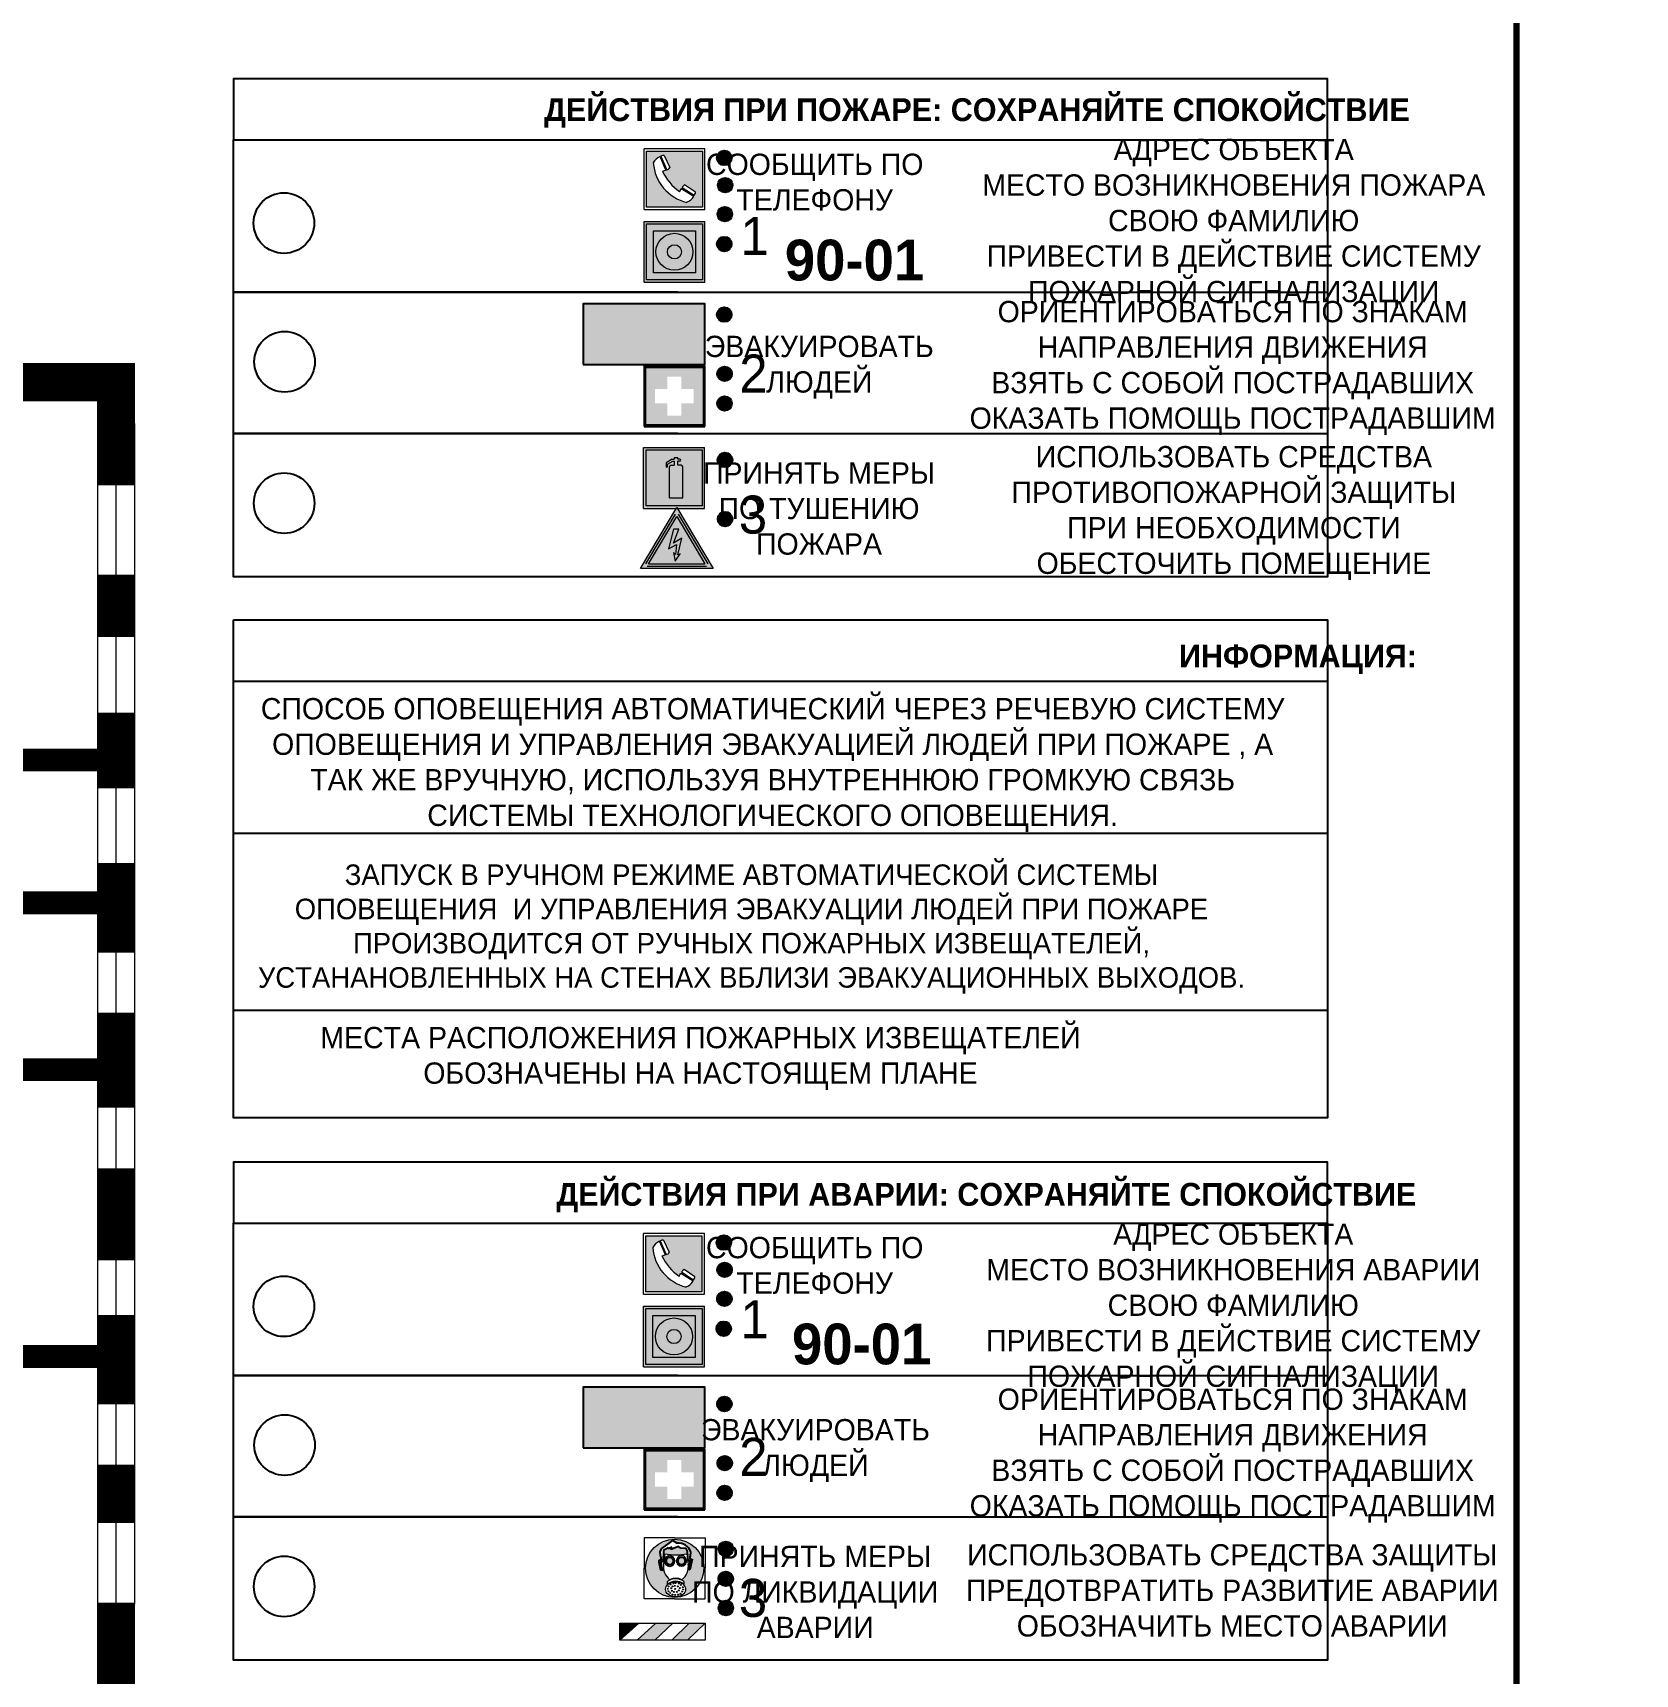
# Model space of a CAD drawing. Header units: millimetres. Extents: x 13810 to 67229, y 12374 to 21950.
# Drawn here: x 17701.7 to 17912.3, y 19189.6 to 19405.4 of the extents above; entities that cross this region are included whole.
import ezdxf

# ---------------------------------------------------------------- set-up
doc = ezdxf.new("R2010")
doc.units = ezdxf.units.MM
doc.styles.add('обычный', font='arial.ttf')

# ---------------------------------------------------------------- blocks, each defined once
blk = doc.blocks.new('A$C3E6D3DDE')
at = {"lineweight": 5}
h = blk.add_hatch(color=40, dxfattribs=at)
h.paths.add_polyline_path([(24.1, 1.45), (16.46, -11.35), (31.74, -11.35)])
h.paths.add_polyline_path([(24.09, -0.46), (30.03, -10.41), (18.14, -10.41)], flags=16)
h.paths.add_polyline_path([(24.54, -3.08), (23.41, -6.02), (25.13, -5.01), (24.33, -8.5), (24.82, -8.27), (23.79, -9.86), (23.4, -8.04), (23.8, -8.43), (24.04, -6.29), (22.39, -7.25), (23.44, -3.08)], flags=0)
h = blk.add_hatch(color=256, dxfattribs=at)
h.paths.add_polyline_path([(24.37, 0.03, 0.567511), (23.82, 0.03), (17.59, -10.4, 0.582454), (17.86, -10.88), (30.32, -10.88, 0.582149), (30.6, -10.4)])
h.paths.add_polyline_path([(24.09, -0.46), (18.14, -10.41), (30.03, -10.41)], flags=16)
h.paths.add_polyline_path([(24.54, -3.08), (23.41, -6.02), (25.13, -5.01), (24.33, -8.5), (24.82, -8.27), (23.79, -9.86), (23.4, -8.04), (23.8, -8.43), (24.04, -6.29), (22.39, -7.25), (23.44, -3.08)], flags=0)
h = blk.add_hatch(color=40, dxfattribs=at)
h.paths.add_polyline_path([(24.09, -0.46), (18.14, -10.41), (30.03, -10.41)])
h.paths.add_polyline_path([(24.82, -8.27), (23.79, -9.86), (23.4, -8.04), (23.8, -8.43), (24.04, -6.29), (22.39, -7.25), (23.44, -3.08), (24.54, -3.08), (23.41, -6.02), (25.13, -5.01), (24.33, -8.5)], flags=16)
at = {"color": 40, "lineweight": 5}
for p, q in [((16.46, -11.35), (24.1, 1.45)), ((24.1, 1.45), (31.74, -11.35))]:
    blk.add_line(p, q, dxfattribs=at)
at = {"lineweight": 5}
for p, q in [((17.59, -10.4), (23.82, 0.03)), ((24.37, 0.03), (30.6, -10.4)), ((18.14, -10.41), (24.09, -0.46)), ((23.44, -3.08), (22.39, -7.25)), ((23.41, -6.02), (24.54, -3.08)), ((24.54, -3.08), (23.44, -3.08)), ((24.09, -0.46), (30.03, -10.41)), ((22.39, -7.25), (24.04, -6.29)), ((25.13, -5.01), (23.41, -6.02)), ((24.04, -6.29), (23.8, -8.43)), ((24.33, -8.5), (25.13, -5.01)), ((23.8, -8.43), (23.4, -8.04)), ((23.4, -8.04), (23.79, -9.86)), ((23.79, -9.86), (24.82, -8.27)), ((24.82, -8.27), (24.33, -8.5)), ((17.86, -10.88), (30.32, -10.88)), ((18.14, -10.41), (30.03, -10.41))]:
    blk.add_line(p, q, dxfattribs=at)
at = {"color": 50, "lineweight": 5}
blk.add_line((31.74, -11.35), (16.46, -11.35), dxfattribs=at)
blk = doc.blocks.new('A$C38D26F80')
h = blk.add_hatch(color=5)
h.dxf.hatch_style = 1
h.paths.add_polyline_path([(-8.77, -4.48, 1), (-0.19, -4.48, 1)])
h.paths.add_polyline_path([(-6.75, -3.58), (-6.75, -3.31), (-6.62, -3.22), (-6.5, -3.22), (-6.42, -3.3), (-6.39, -3.28), (-6.59, -2.23), (-6.59, -2.01), (-6.38, -1.58), (-4.76, -0.4), (-4.13, -0.79, -0.362848), (-2.1, -2.1, -0.201049), (-2.17, -2.48, 0.085434), (-2.26, -3.13), (-1.9, -3.16), (-2.25, -4.7), (-2.4, -4.59), (-2.43, -4.34), (-2.36, -4.34), (-2.14, -3.34), (-2.47, -3.42), (-2.58, -1.95), (-2.77, -1.58), (-3.58, -1.52), (-3.92, -1.26), (-5.05, -1.73), (-4.87, -1.39), (-5.41, -1.6), (-5.41, -1.46), (-6.13, -1.87), (-6.18, -3.5), (-6.56, -3.47), (-6.37, -4.59), (-6.16, -4.43), (-6.16, -4.66), (-6.36, -4.79), (-6.37, -4.8), (-6.51, -4.76)], flags=16)
h.paths.add_polyline_path([(-6.51, -4.76), (-6.36, -4.79), (-6.37, -4.8)], flags=0)
h.paths.add_polyline_path([(-5.92, -2.34, 0.089508), (-2.67, -2.35), (-2.48, -3.88, -0.268602), (-3.4, -6.18, 0.262449), (-5.2, -6.18, -0.268602), (-6.11, -3.88)], flags=16)
edge = h.paths.add_edge_path(flags=16)
edge.add_ellipse((-5.19, -3.41), major_axis=(0, 0.842), ratio=0.848992, start_angle=0, end_angle=360)
edge = h.paths.add_edge_path(flags=0)
edge.add_ellipse((-5.19, -3.39), major_axis=(0, 0.665), ratio=0.853798, start_angle=0, end_angle=360)
edge = h.paths.add_edge_path(flags=0)
edge.add_ellipse((-5.19, -3.4), major_axis=(0, 0.528), ratio=0.864094, start_angle=0, end_angle=360)
edge = h.paths.add_edge_path(flags=16)
edge.add_ellipse((-3.47, -3.4), major_axis=(0, 0.842), ratio=0.848992, start_angle=0, end_angle=360)
h.paths.add_polyline_path([(-3.13, -6.45), (-3.13, -6.84, 0.383174), (-5.57, -6.85), (-5.57, -6.49, -0.369952)], flags=16)
edge = h.paths.add_edge_path(flags=0)
edge.add_ellipse((-3.47, -3.39), major_axis=(0, 0.665), ratio=0.853798, start_angle=0, end_angle=360)
edge = h.paths.add_edge_path(flags=0)
edge.add_ellipse((-3.47, -3.4), major_axis=(0, 0.528), ratio=0.864094, start_angle=0, end_angle=360)
edge = h.paths.add_edge_path(flags=16)
edge.add_ellipse((-4.34, -7.57), major_axis=(-1.48, 0), ratio=0.744955, start_angle=0, end_angle=360)
h.paths.add_polyline_path([(-5.01, -6.85, -1), (-5.15, -6.85, -1)], flags=0)
h.paths.add_polyline_path([(-5.33, -7.14, -1), (-5.47, -7.14, -1)], flags=0)
h.paths.add_polyline_path([(-4.61, -6.71, -1), (-4.74, -6.71, -1)], flags=16)
h.paths.add_polyline_path([(-5.43, -7.51, -1), (-5.57, -7.51, -1)], flags=0)
h.paths.add_polyline_path([(-4.26, -6.67, -1), (-4.4, -6.67, -1)], flags=16)
h.paths.add_polyline_path([(-4.74, -7.14, -1), (-4.88, -7.14, -1)], flags=0)
h.paths.add_polyline_path([(-4.93, -7.43, -1), (-5.07, -7.43, -1)], flags=0)
h.paths.add_polyline_path([(-4.41, -7.07, -1), (-4.54, -7.07, -1)], flags=0)
h.paths.add_polyline_path([(-5.33, -7.87, -1), (-5.46, -7.87, -1)], flags=0)
h.paths.add_polyline_path([(-3.8, -6.71, -1), (-3.94, -6.71, -1)], flags=16)
h.paths.add_polyline_path([(-4.85, -7.78, -1), (-4.98, -7.78, -1)], flags=0)
h.paths.add_polyline_path([(-3.96, -7.14, -1), (-4.1, -7.14, -1)], flags=0)
h.paths.add_polyline_path([(-4.33, -7.53, -1), (-4.47, -7.53, -1)], flags=0)
h.paths.add_polyline_path([(-5.09, -8.12, -1), (-5.23, -8.12, -1)], flags=0)
h.paths.add_polyline_path([(-3.5, -6.94, -1), (-3.64, -6.94, -1)], flags=0)
h.paths.add_polyline_path([(-4.54, -7.97, -1), (-4.68, -7.97, -1)], flags=0)
h.paths.add_polyline_path([(-3.66, -7.39, -1), (-3.8, -7.39, -1)], flags=0)
h.paths.add_polyline_path([(-4.73, -8.35, -1), (-4.86, -8.35, -1)], flags=0)
h.paths.add_polyline_path([(-4.09, -7.96, -1), (-4.23, -7.96, -1)], flags=0)
h.paths.add_polyline_path([(-3.77, -7.74, -1), (-3.91, -7.74, -1)], flags=0)
h.paths.add_polyline_path([(-3.22, -7.27, -1), (-3.35, -7.27, -1)], flags=0)
h.paths.add_polyline_path([(-4.34, -8.4, -1), (-4.47, -8.4, -1)], flags=0)
h.paths.add_polyline_path([(-3.16, -7.61, -1), (-3.3, -7.61, -1)], flags=0)
h.paths.add_polyline_path([(-3.9, -8.35, -1), (-4.04, -8.35, -1)], flags=0)
h.paths.add_polyline_path([(-3.32, -7.91, -1), (-3.46, -7.91, -1)], flags=0)
h.paths.add_polyline_path([(-3.55, -8.23, -1), (-3.69, -8.23, -1)], flags=0)
at = {"color": 5, "lineweight": 5}
for p, q in [((-4.48, 0), (-8.96, 0)), ((-8.96, 0), (-8.96, -4.48)), ((-4.48, 0), (0, 0)), ((0, 0), (0, -4.48)), ((-6.59, -2.01), (-6.38, -1.58)), ((-6.59, -2.23), (-6.59, -2.01)), ((-6.39, -3.28), (-6.59, -2.23)), ((-6.38, -1.58), (-4.76, -0.4)), ((-6.13, -1.87), (-6.18, -3.5)), ((-5.41, -1.46), (-6.13, -1.87)), ((-5.92, -2.34), (-6.11, -3.88)), ((-4.87, -1.39), (-5.41, -1.6)), ((-5.41, -1.6), (-5.41, -1.46)), ((-3.92, -1.26), (-5.05, -1.73)), ((-5.05, -1.73), (-4.87, -1.39)), ((-4.76, -0.4), (-4.13, -0.79)), ((-3.58, -1.52), (-3.92, -1.26)), ((-2.77, -1.58), (-3.58, -1.52)), ((-2.58, -1.95), (-2.77, -1.58)), ((-2.67, -2.34), (-2.48, -3.88)), ((-2.47, -3.42), (-2.58, -1.95)), ((-8.96, -8.96), (-8.96, -4.48)), ((-6.75, -3.31), (-6.62, -3.22)), ((-6.75, -3.58), (-6.75, -3.31)), ((-6.51, -4.76), (-6.75, -3.58)), ((-6.62, -3.22), (-6.5, -3.22)), ((-6.18, -3.5), (-6.56, -3.47)), ((-6.56, -3.47), (-6.37, -4.59)), ((-6.37, -4.8), (-6.51, -4.76)), ((-6.5, -3.22), (-6.42, -3.3)), ((-6.42, -3.3), (-6.39, -3.28)), ((-6.37, -4.59), (-6.16, -4.43)), ((-6.16, -4.66), (-6.37, -4.8)), ((-6.16, -4.43), (-6.16, -4.66)), ((-2.14, -3.34), (-2.47, -3.42)), ((-2.43, -4.34), (-2.4, -4.59)), ((-2.43, -4.34), (-2.36, -4.34)), ((-2.4, -4.59), (-2.25, -4.7)), ((-2.36, -4.34), (-2.14, -3.34)), ((-1.9, -3.16), (-2.26, -3.13)), ((-2.25, -4.7), (-1.9, -3.16)), ((0, -8.96), (0, -4.48)), ((-5.57, -6.49), (-5.57, -6.85)), ((-3.13, -6.45), (-3.13, -6.84)), ((-4.48, -8.96), (-8.96, -8.96)), ((-4.48, -8.96), (0, -8.96))]:
    blk.add_line(p, q, dxfattribs=at)
at = {"color": 5}
for p, q in [((-6.59, -2.01), (-6.38, -1.58)), ((-6.59, -2.23), (-6.59, -2.01)), ((-6.39, -3.28), (-6.59, -2.23)), ((-6.38, -1.58), (-4.76, -0.4)), ((-6.13, -1.87), (-6.18, -3.5)), ((-5.41, -1.46), (-6.13, -1.87)), ((-4.87, -1.39), (-5.41, -1.6)), ((-5.41, -1.6), (-5.41, -1.46)), ((-3.92, -1.26), (-5.05, -1.73)), ((-5.05, -1.73), (-4.87, -1.39)), ((-4.76, -0.4), (-4.13, -0.79)), ((-3.58, -1.52), (-3.92, -1.26)), ((-2.77, -1.58), (-3.58, -1.52)), ((-2.58, -1.95), (-2.77, -1.58)), ((-2.47, -3.42), (-2.58, -1.95)), ((-6.75, -3.31), (-6.62, -3.22)), ((-6.75, -3.58), (-6.75, -3.31)), ((-6.51, -4.76), (-6.75, -3.58)), ((-6.62, -3.22), (-6.5, -3.22)), ((-6.18, -3.5), (-6.56, -3.47)), ((-6.56, -3.47), (-6.37, -4.59)), ((-6.37, -4.8), (-6.51, -4.76)), ((-6.36, -4.79), (-6.51, -4.76)), ((-6.5, -3.22), (-6.42, -3.3)), ((-6.42, -3.3), (-6.39, -3.28)), ((-6.37, -4.59), (-6.16, -4.43)), ((-6.16, -4.66), (-6.37, -4.8)), ((-6.16, -4.66), (-6.36, -4.79)), ((-6.16, -4.43), (-6.16, -4.66)), ((-2.14, -3.34), (-2.47, -3.42)), ((-2.4, -4.59), (-2.43, -4.34)), ((-2.43, -4.34), (-2.36, -4.34)), ((-2.25, -4.7), (-2.4, -4.59)), ((-2.36, -4.34), (-2.14, -3.34)), ((-2.26, -3.13), (-1.9, -3.16)), ((-1.9, -3.16), (-2.25, -4.7))]:
    blk.add_line(p, q, dxfattribs=at)
at = {"color": 5, "lineweight": 5}
for centre, radius in [((-4.48, -4.48), 4.29), ((-5.4, -7.14), 0.0678), ((-5.08, -6.85), 0.0678), ((-4.81, -7.14), 0.0678), ((-4.67, -6.71), 0.0678), ((-4.47, -7.07), 0.0678), ((-4.33, -6.67), 0.0678), ((-4.03, -7.14), 0.0678), ((-3.87, -6.71), 0.0678), ((-3.57, -6.94), 0.0678), ((-3.28, -7.27), 0.0678), ((-5.5, -7.51), 0.0678), ((-5.4, -7.87), 0.0678), ((-5.16, -8.12), 0.0678), ((-5, -7.43), 0.0678), ((-4.91, -7.78), 0.0678), ((-4.79, -8.35), 0.0678), ((-4.61, -7.97), 0.0678), ((-4.4, -7.53), 0.0678), ((-4.4, -8.4), 0.0678), ((-4.16, -7.96), 0.0678), ((-3.97, -8.35), 0.0678), ((-3.84, -7.74), 0.0678), ((-3.73, -7.39), 0.0678), ((-3.62, -8.23), 0.0678), ((-3.39, -7.91), 0.0678), ((-3.23, -7.61), 0.0678)]:
    blk.add_circle(centre, radius, dxfattribs=at)
for centre, radius, start, end in [((-4.28, 6.66), 9.15, 259.6987, 280.1569), ((-2.6, -2.2), 0.513, 326.4781, 11.7739), ((-3.66, -4.24), 2.47, 171.573, 231.7124), ((-4.93, -4.24), 2.47, 308.2876, 8.427), ((-0.47, -3.05), 1.79, 161.5846, 182.4584), ((-4.33, -7.88), 1.87, 50.358, 131.5662), ((-4.34, -8.2), 1.82, 48.4943, 132.3565), ((-4.3, -7.78), 1.83, 60.5889, 119.4111)]:
    blk.add_arc(centre, radius, start, end, dxfattribs=at)
at = {"color": 5}
for centre, radius, start, end in [((-3.89, -2.66), 1.88, 17.387, 97.1599), ((-2.6, -2.2), 0.511, 326.3906, 11.8614), ((-0.35, -3.07), 1.91, 162.2553, 181.7878)]:
    blk.add_arc(centre, radius, start, end, dxfattribs=at)
at = {"color": 5, "lineweight": 5}
for centre, major_axis, ratio in [((-5.19, -3.41), (0, 0.842), 0.848992), ((-5.19, -3.39), (0, 0.665), 0.853798), ((-5.19, -3.4), (0, 0.528), 0.864094), ((-3.47, -3.4), (0, 0.842), 0.848992), ((-3.47, -3.39), (0, 0.665), 0.853798), ((-3.47, -3.4), (0, 0.528), 0.864094), ((-4.34, -7.57), (-1.48, 0), 0.744955)]:
    blk.add_ellipse(centre, major_axis=major_axis, ratio=ratio, dxfattribs=at)
blk = doc.blocks.new('A$C47DD6509')
at = {"lineweight": 5}
for points in [[(-8.69, 0), (-11.19, 0), (-11.19, -2.22)], [(-4.22, 0), (-6.45, 0), (-8.91, -2.22), (-6.61, -2.22)], [(0, 0), (-2.09, 0), (-4.36, -2.22), (-2.29, -2.22)]]:
    blk.add_hatch(color=242, dxfattribs=at).paths.add_polyline_path(points)
at = {"color": 242, "lineweight": 5}
for p, q in [((-11.19, -2.22), (-8.69, 0)), ((-11.19, -2.22), (-11.19, 0)), ((-11.19, 0), (-8.69, 0)), ((-11.19, 0), (0, 0)), ((-8.91, -2.22), (-6.45, 0)), ((-6.61, -2.22), (-4.22, 0)), ((-4.36, -2.22), (-2.09, 0)), ((-2.29, -2.22), (0, 0)), ((0, 0), (0, -2.22)), ((0, -2.22), (-11.19, -2.22))]:
    blk.add_line(p, q, dxfattribs=at)
blk = doc.blocks.new('A$C456E1F9C')
at = {"lineweight": 5}
h = blk.add_hatch(color=242, dxfattribs=at)
h.paths.add_polyline_path([(0.51, -1.47), (0.51, -13.26), (12.29, -13.26), (12.29, -1.47)])
h.paths.add_polyline_path([(5.42, -4.95, -0.254479), (4.78, -5.4), (3.52, -2.53, -0.209735), (4.23, -2.4)], flags=16)
h.paths.add_polyline_path([(8.53, -8.6), (10.87, -10.17), (10.54, -10.76), (8.03, -9.13, -0.192251)], flags=16)
h.paths.add_polyline_path([(4.61, -5.49, 0.005518), (3.87, -5.72, 0.128647), (7.49, -10.01, 0.00809), (7.83, -9.33), (10.47, -10.97, -0.16736), (8.99, -12.25, -0.327862), (1.95, -3.95, -0.166952), (3.36, -2.62)], flags=16)
at = {"color": 242, "lineweight": 5}
for p, q in [((0, -13.77), (0, -0.97)), ((12.8, -0.97), (0, -0.97)), ((4.61, -5.49), (3.36, -2.62)), ((3.52, -2.53), (4.78, -5.4)), ((4.23, -2.4), (5.42, -4.95)), ((12.8, -13.77), (12.8, -0.97)), ((7.83, -9.33), (10.47, -10.97)), ((8.03, -9.13), (10.54, -10.76)), ((10.81, -10.12), (8.53, -8.6)), ((10.54, -10.76), (10.8, -10.3)), ((10.8, -10.3), (10.81, -10.12)), ((0, -13.77), (12.8, -13.77))]:
    blk.add_line(p, q, dxfattribs=at)
blk.add_lwpolyline([(0.51, -1.47), (12.29, -1.47), (12.29, -13.26), (0.51, -13.26)], close=True, dxfattribs=at)
for centre, radius, start, end in [((4.59, -5.34), 2.99, 114.2845, 152.1974), ((4.02, -3.27), 0.891, 76.3284, 123.7092), ((11.12, -3.31), 9.19, 183.9915, 256.6009), ((14.98, -39.1), 35.17, 107.1487, 108.4135), ((13.86, -0.94), 11.08, 205.5536, 234.8762), ((4.68, -4.59), 0.824, 276.9621, 334.0723), ((-13.31, 0.8), 23.44, 332.5487, 334.4027), ((8.94, -9.5), 0.989, 114.4092, 157.9388), ((7.87, -9.46), 3, 291.9291, 329.9329)]:
    blk.add_arc(centre, radius, start, end, dxfattribs=at)
blk = doc.blocks.new('A$C54414219')
at = {"true_color": 0xffffff}
h = blk.add_hatch(color=7, dxfattribs=at)
h.paths.add_polyline_path([(2.39, -9.45), (2.39, -18.3), (11.23, -18.3), (11.23, -9.45)], flags=0)
h.paths.add_polyline_path([(10.71, -13.87, -1), (2.92, -13.87, -1)], flags=0)
h.paths.add_polyline_path([(8.3, -13.87, -1), (5.33, -13.87, -1)], flags=0)
h.paths.add_polyline_path([(0.41, -7.47), (0.41, -20.27), (13.21, -20.27), (13.21, -7.47)])
h.paths.add_polyline_path([(0.92, -19.77), (12.71, -19.77), (12.71, -7.98), (0.92, -7.98)], flags=16)
h.paths.add_polyline_path([(11.23, -9.45), (11.23, -18.3), (2.39, -18.3), (2.39, -9.45)], flags=0)
at = {"lineweight": 5}
h = blk.add_hatch(color=242, dxfattribs=at)
h.paths.add_polyline_path([(12.71, -7.98), (0.92, -7.98), (0.92, -19.77), (12.71, -19.77)])
h.paths.add_polyline_path([(11.23, -18.3), (2.39, -18.3), (2.39, -9.45), (11.23, -9.45)], flags=16)
h.paths.add_polyline_path([(10.71, -13.87, -1), (2.92, -13.87, -1)], flags=0)
h.paths.add_polyline_path([(8.3, -13.87, -1), (5.33, -13.87, -1)], flags=0)
at = {"true_color": 0xffffff}
h = blk.add_hatch(color=7, dxfattribs=at)
h.paths.add_polyline_path([(2.39, -9.45), (2.39, -18.3), (11.23, -18.3), (11.23, -9.45)])
h.paths.add_polyline_path([(10.71, -13.87, -1), (2.92, -13.87, -1)], flags=16)
h.paths.add_polyline_path([(8.3, -13.87, -1), (5.33, -13.87, -1)], flags=0)
at = {"lineweight": 5}
h = blk.add_hatch(color=242, dxfattribs=at)
h.paths.add_polyline_path([(2.92, -13.87, 1), (10.71, -13.87, 1)])
h.paths.add_polyline_path([(8.3, -13.87, -1), (5.33, -13.87, -1)], flags=16)
at = {"color": 242, "lineweight": 5}
for p, q in [((0.41, -20.27), (0.41, -7.47)), ((0.41, -7.47), (13.21, -7.47)), ((0.41, -7.47), (13.21, -7.47)), ((13.21, -20.27), (13.21, -7.47)), ((0.41, -20.27), (13.21, -20.27))]:
    blk.add_line(p, q, dxfattribs=at)
for points in [[(0.92, -7.98), (12.71, -7.98), (12.71, -19.77), (0.92, -19.77)], [(2.39, -9.45), (11.23, -9.45), (11.23, -18.3), (2.39, -18.3)]]:
    blk.add_lwpolyline(points, close=True, dxfattribs=at)
for radius in [3.89, 1.49]:
    blk.add_circle((6.81, -13.87), radius, dxfattribs=at)
blk = doc.blocks.new('A$C32E8229D')
at = {"true_color": 0xffffff}
blk.add_hatch(color=7, dxfattribs=at).paths.add_polyline_path([(0, 0), (0, -8), (16, -8), (16, 0)])
h = blk.add_hatch(color=126)
h.paths.add_polyline_path([(0.2, -0.2), (15.8, -0.2), (15.8, -7.8), (0.2, -7.8)])
h.paths.add_polyline_path([(13.49, -2.05), (12.08, -2.05), (11.37, -2.63, 0.162397), (11.29, -2.84), (11.29, -3.63), (10.35, -3.63), (10.35, -4.05), (11.68, -4.05), (11.68, -3.48), (12.26, -4.28), (11.29, -5.1), (11.29, -6.78), (11.85, -6.78), (11.85, -5.44), (12.8, -4.64), (12.8, -5.94), (14.46, -5.94), (14.46, -5.39), (13.45, -5.39), (13.45, -3.97), (12.46, -2.59), (13.15, -2.59), (13.69, -3.34), (14.18, -3)], flags=16)
h.paths.add_polyline_path([(10.74, -1.82, 1), (11.8, -1.82, 1)], flags=16)
h.paths.add_polyline_path([(9.39, -3.59), (5.99, -3.59), (6.56, -3.03), (5.91, -3.03), (5.1, -3.83), (5.91, -4.64), (6.56, -4.64), (5.99, -4.09), (9.39, -4.09)], flags=16)
h.paths.add_polyline_path([(4.29, -1.08), (1.72, -1.08), (1.72, -6.6), (4.29, -6.6)], flags=16)
at = {"color": 126}
blk.add_lwpolyline([(16, -8), (0, -8), (0, 0), (16, 0)], close=True, dxfattribs=at)
blk = doc.blocks.new('A$C18900ED3')
h = blk.add_hatch(color=126)
h.paths.add_polyline_path([(-0.18, -0.18), (-7.02, -0.18), (-7.02, -7.02), (-0.18, -7.02)])
h.paths.add_polyline_path([(-5.89, -4.46), (-5.89, -2.77), (-4.46, -2.77), (-4.46, -1.31), (-2.77, -1.31), (-2.77, -2.77), (-1.33, -2.77), (-1.33, -4.46), (-2.77, -4.46), (-2.77, -5.89), (-4.46, -5.89), (-4.46, -4.46)], flags=16)
at = {"color": 126}
for p, q in [((-7.2, 0), (-7.2, -7.2)), ((0, 0), (-7.2, 0)), ((0, -7.2), (0, 0)), ((-7.02, -7.02), (-7.02, -0.18)), ((-7.02, -0.18), (-0.18, -0.18)), ((-0.18, -0.18), (-0.18, -7.02)), ((-7.2, -7.2), (0, -7.2)), ((-0.18, -7.02), (-7.02, -7.02))]:
    blk.add_line(p, q, dxfattribs=at)
blk = doc.blocks.new('A$C3AD82952')
at = {"true_color": 0xf5f5ff}
h = blk.add_hatch(color=7, dxfattribs=at)
h.dxf.hatch_style = 1
h.paths.add_polyline_path([(8.21, 8.73, 0.414214), (7.89, 9.05), (7.22, 9.05), (7.22, 9.92), (7.59, 9.92, 1), (7.57, 10.36), (7.22, 10.36), (7.22, 10.6), (6.43, 10.6), (6.43, 10.36), (6.01, 10.36), (4.74, 9.59), (4.74, 8.69), (4.98, 8.73), (4.98, 9.26), (6.12, 9.91), (6.43, 9.91), (6.43, 9.05), (5.76, 9.05, 0.414214), (5.44, 8.73), (5.44, 2.2), (8.21, 2.2)], flags=0)
h.paths.add_polyline_path([(12.8, 12.8), (0, 12.8), (0, 0), (12.8, 0)])
h.paths.add_polyline_path([(0.51, 12.29), (12.29, 12.29), (12.29, 0.51), (0.51, 0.51)], flags=16)
h.paths.add_polyline_path([(4.74, 9.59), (6.01, 10.36), (6.43, 10.36), (6.43, 10.6), (7.22, 10.6), (7.22, 10.36), (7.59, 10.36, -0.94586), (7.59, 9.92), (7.22, 9.92), (7.22, 9.05), (7.89, 9.05, -0.414214), (8.21, 8.73), (8.21, 2.2), (5.44, 2.2), (5.44, 8.73, -0.414214), (5.76, 9.05), (6.43, 9.05), (6.43, 9.91), (6.12, 9.91), (4.98, 9.26), (4.98, 8.73), (4.74, 8.69)], flags=0)
h = blk.add_hatch(color=242)
h.dxf.hatch_style = 1
h.paths.add_polyline_path([(12.29, 12.29), (0.51, 12.29), (0.51, 0.51), (12.29, 0.51)])
h.paths.add_polyline_path([(4.74, 8.69), (4.74, 9.59), (6.01, 10.36), (6.43, 10.36), (6.43, 10.6), (7.22, 10.6), (7.22, 10.36), (7.59, 10.36, -0.94586), (7.59, 9.92), (7.22, 9.92), (7.22, 9.05), (7.89, 9.05, -0.414214), (8.21, 8.73), (8.21, 2.2), (5.44, 2.2), (5.44, 8.73, -0.414214), (5.76, 9.05), (6.43, 9.05), (6.43, 9.91), (6.12, 9.91), (4.98, 9.26), (4.98, 8.73)], flags=16)
h = blk.add_hatch(color=7, dxfattribs=at)
h.dxf.hatch_style = 1
h.paths.add_polyline_path([(8.21, 8.73, 0.414214), (7.89, 9.05), (7.22, 9.05), (7.22, 9.92), (7.59, 9.92, 1), (7.57, 10.36), (7.22, 10.36), (7.22, 10.6), (6.43, 10.6), (6.43, 10.36), (6.01, 10.36), (4.74, 9.59), (4.74, 8.69), (4.98, 8.73), (4.98, 9.26), (6.12, 9.91), (6.43, 9.91), (6.43, 9.05), (5.76, 9.05, 0.414214), (5.44, 8.73), (5.44, 2.2), (8.21, 2.2)])
at = {"color": 242, "lineweight": 5}
for p, q in [((0, 0), (0, 12.8)), ((0, 12.8), (12.8, 12.8)), ((6.01, 10.36), (4.74, 9.59)), ((6.01, 10.36), (6.43, 10.36)), ((7.22, 10.6), (6.43, 10.6)), ((6.43, 10.6), (6.43, 10.36)), ((7.22, 10.36), (7.22, 10.6)), ((7.59, 10.36), (7.22, 10.36)), ((12.8, 0), (12.8, 12.8)), ((4.74, 9.59), (4.74, 8.69)), ((4.74, 8.69), (4.98, 8.73)), ((4.98, 9.26), (6.12, 9.91)), ((4.98, 8.73), (4.98, 9.26)), ((5.44, 2.2), (5.44, 8.73)), ((5.76, 9.05), (6.43, 9.05)), ((6.12, 9.91), (6.43, 9.91)), ((6.43, 9.91), (6.43, 9.05)), ((7.22, 9.05), (7.22, 9.92)), ((7.59, 9.92), (7.22, 9.92)), ((7.89, 9.05), (7.22, 9.05)), ((8.21, 2.2), (8.21, 8.73)), ((0, 0), (12.8, 0)), ((5.44, 2.2), (8.21, 2.2))]:
    blk.add_line(p, q, dxfattribs=at)
blk.add_lwpolyline([(0.51, 12.29), (12.29, 12.29), (12.29, 0.51), (0.51, 0.51)], close=True, dxfattribs=at)
for centre, radius, start, end in [((7.58, 10.14), 0.223, 273.1875, 86.8125), ((5.76, 8.73), 0.32, 90, 180), ((7.89, 8.73), 0.32, 0, 90)]:
    blk.add_arc(centre, radius, start, end, dxfattribs=at)

msp = doc.modelspace()

# ---------------------------------------------------------------- hatches: boundary and pattern name
at = {"lineweight": 0}
h = msp.add_hatch(color=256, dxfattribs=at)
h.dxf.hatch_style = 1
h.paths.add_polyline_path([(17791.67, 19388.91, 1), (17793.6, 19388.91, 1)])
h = msp.add_hatch(color=256, dxfattribs=at)
h.dxf.hatch_style = 1
h.paths.add_polyline_path([(17791.77, 19385.33, 1), (17793.71, 19385.33, 1)])
h = msp.add_hatch(color=256, dxfattribs=at)
h.dxf.hatch_style = 1
h.paths.add_polyline_path([(17791.73, 19381.52, 1), (17793.67, 19381.52, 1)])
h = msp.add_hatch(color=256, dxfattribs=at)
h.dxf.hatch_style = 1
h.paths.add_polyline_path([(17791.65, 19377.59, 1), (17793.58, 19377.59, 1)])
h = msp.add_hatch(color=256, dxfattribs=at)
h.dxf.hatch_style = 1
h.paths.add_polyline_path([(17791.66, 19368.32, 1), (17793.6, 19368.32, 1)])
h = msp.add_hatch(color=256, dxfattribs=at)
h.dxf.hatch_style = 1
h.paths.add_polyline_path([(17791.7, 19360.54, 1), (17793.64, 19360.54, 1)])
h = msp.add_hatch(color=256, dxfattribs=at)
h.dxf.hatch_style = 1
h.paths.add_polyline_path([(17791.7, 19356.64, 1), (17793.63, 19356.64, 1)])
h = msp.add_hatch(color=256, dxfattribs=at)
h.dxf.hatch_style = 1
h.paths.add_polyline_path([(17791.76, 19349.22, 1), (17793.69, 19349.22, 1)])
h = msp.add_hatch(color=256, dxfattribs=at)
h.dxf.hatch_style = 1
h.paths.add_polyline_path([(17791.76, 19341.45, 1), (17793.69, 19341.45, 1)])
h = msp.add_hatch(color=256, dxfattribs=at)
h.dxf.hatch_style = 1
h.paths.add_polyline_path([(17791.6, 19246.36, 1), (17793.54, 19246.36, 1)])
h = msp.add_hatch(color=256, dxfattribs=at)
h.dxf.hatch_style = 1
h.paths.add_polyline_path([(17791.71, 19242.78, 1), (17793.64, 19242.78, 1)])
h = msp.add_hatch(color=256, dxfattribs=at)
h.dxf.hatch_style = 1
h.paths.add_polyline_path([(17791.67, 19238.97, 1), (17793.6, 19238.97, 1)])
h = msp.add_hatch(color=256, dxfattribs=at)
h.dxf.hatch_style = 1
h.paths.add_polyline_path([(17791.59, 19235.04, 1), (17793.52, 19235.04, 1)])
h = msp.add_hatch(color=256, dxfattribs=at)
h.dxf.hatch_style = 1
h.paths.add_polyline_path([(17791.67, 19225.15, 1), (17793.6, 19225.15, 1)])
h = msp.add_hatch(color=256, dxfattribs=at)
h.dxf.hatch_style = 1
h.paths.add_polyline_path([(17791.71, 19217.37, 1), (17793.64, 19217.37, 1)])
h = msp.add_hatch(color=256, dxfattribs=at)
h.dxf.hatch_style = 1
h.paths.add_polyline_path([(17791.71, 19213.47, 1), (17793.64, 19213.47, 1)])
h = msp.add_hatch(color=256, dxfattribs=at)
h.dxf.hatch_style = 1
h.paths.add_polyline_path([(17791.86, 19206.12, 1), (17793.8, 19206.12, 1)])
h = msp.add_hatch(color=256, dxfattribs=at)
h.dxf.hatch_style = 1
h.paths.add_polyline_path([(17791.86, 19202.17, 1), (17793.79, 19202.17, 1)])
h = msp.add_hatch(color=256, dxfattribs=at)
h.dxf.hatch_style = 1
h.paths.add_polyline_path([(17791.86, 19198.34, 1), (17793.79, 19198.34, 1)])

# ---------------------------------------------------------------- linework, layer by layer
at = {"color": 2, "lineweight": 100}
for points in [[(17296.73, 19483.6), (17896.73, 19483.6), (17896.73, 19088.6), (17296.73, 19088.6)], [(17896.73, 19483.6), (18496.73, 19483.6), (18496.73, 19088.6), (17896.73, 19088.6)]]:
    msp.add_lwpolyline(points, close=True, dxfattribs=at)
for points in [[(17728.13, 19391.27), (17871.89, 19391.27), (17871.89, 19399.32), (17728.13, 19399.32)], [(17728.13, 19391.27), (17871.89, 19391.27), (17871.89, 19333.87), (17728.13, 19333.87)], [(17728.13, 19248.9), (17871.89, 19248.9), (17871.89, 19256.95), (17728.13, 19256.95)], [(17728.13, 19248.9), (17871.89, 19248.9), (17871.89, 19191.5), (17728.13, 19191.5)]]:
    msp.add_lwpolyline(points, close=True)
for points in [[(17786.54, 19371.27), (17728.13, 19371.27), (17871.89, 19371.27)], [(17786.54, 19352.7), (17728.13, 19352.7), (17871.89, 19352.7)], [(17786.54, 19228.9), (17728.13, 19228.9), (17871.89, 19228.9)], [(17786.54, 19210.33), (17728.13, 19210.33), (17871.89, 19210.33)]]:
    msp.add_lwpolyline(points)
at = {"lineweight": 0}
for points, const_width in [([(17682.59, 19359.44), (17712.69, 19359.44), (17712.69, 19345.87)], 5), ([(17712.69, 19334.15), (17712.69, 19325.96)], 5), ([(17712.69, 19316.01), (17712.69, 19306.05)], 5), ([(17662.9, 19309.79), (17711.84, 19309.79)], 3), ([(17712.69, 19296.26), (17712.69, 19284.45)], 5), ([(17646.23, 19291.01), (17711.36, 19291.01)], 3), ([(17712.69, 19276.6), (17712.69, 19264.11)], 5), ([(17662.43, 19269.09), (17714.07, 19269.09)], 3), ([(17712.69, 19256.1), (17712.69, 19244.01)], 5), ([(17712.69, 19236.85), (17712.69, 19225.1)], 5), ([(17663.13, 19231.39), (17712.7, 19231.39)], 3), ([(17712.69, 19217.17), (17712.69, 19209.5)], 5), ([(17712.69, 19199.02), (17712.69, 19181.92), (17654.34, 19181.92)], 5)]:
    msp.add_lwpolyline(points, dxfattribs=dict(at, const_width=const_width))
for points in [[(17710.29, 19198.92), (17710.29, 19354.1)], [(17712.69, 19199.02), (17712.69, 19354.2)], [(17715.15, 19198.83), (17715.15, 19354.01)]]:
    msp.add_lwpolyline(points, dxfattribs=at)
at = {"color": 0}
msp.add_lwpolyline([(17728.13, 19328.21), (17871.89, 19328.21), (17871.89, 19262.76), (17728.13, 19262.76)], close=True, dxfattribs=at)
for points in [[(17728.13, 19320.16), (17871.89, 19320.16)], [(17728.13, 19300.16), (17871.89, 19300.16)], [(17728.13, 19276.91), (17871.89, 19276.91)]]:
    msp.add_lwpolyline(points, dxfattribs=at)
for centre, radius in [((17792.63, 19388.91), 0.966), ((17792.74, 19385.33), 0.966), ((17734.75, 19380.35), 3.98), ((17792.7, 19381.52), 0.966), ((17792.62, 19377.59), 0.966), ((17792.63, 19368.32), 0.966), ((17734.84, 19362.12), 3.98), ((17792.67, 19360.54), 0.966), ((17792.66, 19356.64), 0.966), ((17792.72, 19349.22), 0.966), ((17734.78, 19343.54), 3.98), ((17792.73, 19341.45), 0.966), ((17792.57, 19246.36), 0.966), ((17792.67, 19242.78), 0.966), ((17734.75, 19237.98), 3.98), ((17792.64, 19238.97), 0.966), ((17792.55, 19235.04), 0.966), ((17792.64, 19225.15), 0.966), ((17734.84, 19219.75), 3.98), ((17792.68, 19217.37), 0.966), ((17792.67, 19213.47), 0.966), ((17792.83, 19206.12), 0.966), ((17734.78, 19201.17), 3.98), ((17792.82, 19202.17), 0.966), ((17792.83, 19198.34), 0.966)]:
    msp.add_circle(centre, radius)

# ---------------------------------------------------------------- block references
for name, p, xscale, yscale, zscale in [('A$C456E1F9C', (17782.08, 19390.73), 0.625, 0.625, 0.625), ('A$C54414219', (17781.82, 19385.24), 0.625, 0.625, 0.625), ('A$C18900ED3', (17790.08, 19361.6), 1.111111111007631, 1.111111111007631, 1.111111111007631), ('A$C3AD82952', (17782.03, 19342.86), 0.625, 0.625, 0.625), ('A$C3E6D3DDE', (17771.32, 19342.06), 0.625, 0.625, 0.625), ('A$C456E1F9C', (17782.01, 19248.18), 0.625, 0.625, 0.625), ('A$C54414219', (17781.76, 19242.69), 0.625, 0.625, 0.625), ('A$C18900ED3', (17790.08, 19219.23), 1.111111111007631, 1.111111111007631, 1.111111111007631), ('A$C38D26F80', (17790.1, 19207.56), 0.8928571427240968, 0.8928571427240968, 0.8928571427240968)]:
    msp.add_blockref(name, p, dxfattribs=dict(xscale=xscale, yscale=yscale, zscale=zscale))
at = {"xscale": -1}
for p in [(17790.08, 19369.75), (17790.08, 19227.38)]:
    msp.add_blockref('A$C32E8229D', p, dxfattribs=at)
at = {"color": 242, "true_color": 0xc1121c}
msp.add_blockref('A$C47DD6509', (17790.1, 19196.34), dxfattribs=at)

# ---------------------------------------------------------------- texts
at = {"lineweight": 0, "attachment_point": 5, "style": 'обычный'}
for s, insert, char_height, width in [('{\\fProxima Nova Rg|b1|i0|c204|p2;ДЕЙСТВИЯ ПРИ ПОЖАРЕ: СОХРАНЯЙТЕ СПОКОЙСТВИЕ\\H1.6644x; }', (17825.84, 19394.82), 3, 175.1736), ('\\pi-8.4,l8.4,t8.4;{\\fProxima Nova Rg|b0|i0|c204|p2;АДРЕС ОБЪЕКТА\\PМЕСТО ВОЗНИКНОВЕНИЯ ПОЖАРА \\PСВОЮ ФАМИЛИЮ\\PПРИВЕСТИ В ДЕЙСТВИЕ СИСТЕМУ \\PПОЖАРНОЙ СИГНАЛИЗАЦИИ}', (17859.58, 19380.28), 2.8, 126.6484), ('{\\fProxima Nova Rg|b0|i0|c204|p2;СООБЩИТЬ ПО \\PТЕЛЕФОНУ}', (17804.51, 19385.72), 2.8, 126.6484), ('{\\fProxima Nova Rg|b0|i0|c204|p2;1\\H1.1667x; }', (17796.61, 19378.66), 5, 126.6484), ('{\\fProxima Nova Rg|b1|i0|c204|p2;\\H1.0714x;90-01\\fProxima Nova Rg|b0|i0|c204|p2;\\H0.93331x; \\H1.3449x; }', (17809.74, 19375.45), 5, 126.6484), ('\\pi-8.4,l8.4,t8.4;{\\fProxima Nova Rg|b0|i0|c204|p2;ОРИЕНТИРОВАТЬСЯ ПО ЗНАКАМ \\PНАПРАВЛЕНИЯ ДВИЖЕНИЯ\\PВЗЯТЬ С СОБОЙ ПОСТРАДАВШИХ\\PОКАЗАТЬ ПОМОЩЬ ПОСТРАДАВШИМ}', (17859.44, 19361.31), 2.8, 126.6484), ('{\\fProxima Nova Rg|b0|i0|c204|p2;ЭВАКУИРОВАТЬ \\PЛЮДЕЙ}', (17805.11, 19361.4), 2.8, 126.6484), ('{\\fProxima Nova Rg|b0|i0|c204|p2;2\\H1.1967x; }', (17796.46, 19360.57), 5, 126.6484), ('\\pi-8.4,l8.4,t8.4;{\\fProxima Nova Rg|b0|i0|c204|p2;ИСПОЛЬЗОВАТЬ СРЕДСТВА \\PПРОТИВОПОЖАРНОЙ ЗАЩИТЫ \\PПРИ НЕОБХОДИМОСТИ \\PОБЕСТОЧИТЬ ПОМЕЩЕНИЕ}', (17859.6, 19342.24), 2.8, 126.6484), ('{\\fProxima Nova Rg|b0|i0|c204|p2;ПРИНЯТЬ МЕРЫ \\PПО ТУШЕНИЮ \\PПОЖАРА}', (17805.08, 19342.82), 2.8, 126.6484), ('{\\fProxima Nova Rg|b0|i0|c204|p2;3\\H1.1967x; }', (17796.4, 19342), 5, 126.6484), ('{\\fProxima Nova Rg|b1|i0|c204|p2;ИНФОРМАЦИЯ:\\H1.1997x; }', (17868.03, 19323.02), 3, 175.1736), ('{\\fProxima Nova Rg|b0|i0|c204|p2;СПОСОБ ОПОВЕЩЕНИЯ АВТОМАТИЧЕСКИЙ ЧЕРЕЗ РЕЧЕВУЮ СИСТЕМУ ОПОВЕЩЕНИЯ И УПРАВЛЕНИЯ ЭВАКУАЦИЕЙ ЛЮДЕЙ ПРИ ПОЖАРЕ , А ТАК ЖЕ ВРУЧНУЮ, ИСПОЛЬЗУЯ ВНУТРЕННЮЮ ГРОМКУЮ СВЯЗЬ СИСТЕМЫ ТЕХНОЛОГИЧЕСКОГО ОПОВЕЩЕНИЯ.}', (17798.98, 19309.12), 2.8, 137.0334), ('{\\fProxima Nova Rg|b0|i0|c204|p2;\\P\\pt8.1;ЗАПУСК В РУЧНОМ РЕЖИМЕ АВТОМАТИЧЕСКОЙ СИСТЕМЫ ОПОВЕЩЕНИЯ  И УПРАВЛЕНИЯ ЭВАКУАЦИИ ЛЮДЕЙ ПРИ ПОЖАРЕ ПРОИЗВОДИТСЯ ОТ РУЧНЫХ ПОЖАРНЫХ ИЗВЕЩАТЕЛЕЙ, УСТАНАНОВЛЕННЫХ НА СТЕНАХ ВБЛИЗИ ЭВАКУАЦИОННЫХ ВЫХОДОВ. }', (17796.2, 19289.82), 2.7, 131.4512), ('\\pt8.4;{\\fProxima Nova Rg|b0|i0|c204|p2;\\PМЕСТА РАСПОЛОЖЕНИЯ ПОЖАРНЫХ ИЗВЕЩАТЕЛЕЙ ОБОЗНАЧЕНЫ НА НАСТОЯЩЕМ ПЛАНЕ}', (17789.5, 19272.9), 2.8, 118.5618), ('{\\fProxima Nova Rg|b1|i0|c204|p2;ДЕЙСТВИЯ ПРИ АВАРИИ: СОХРАНЯЙТЕ СПОКОЙСТВИЕ\\H1.6644x; }', (17827.07, 19252.27), 3, 175.1736), ('\\pi-8.4,l8.4,t8.4;{\\fProxima Nova Rg|b0|i0|c204|p2;АДРЕС ОБЪЕКТА\\PМЕСТО ВОЗНИКНОВЕНИЯ АВАРИИ\\PСВОЮ ФАМИЛИЮ\\PПРИВЕСТИ В ДЕЙСТВИЕ СИСТЕМУ \\PПОЖАРНОЙ СИГНАЛИЗАЦИИ}', (17859.52, 19237.73), 2.8, 126.6484), ('{\\fProxima Nova Rg|b0|i0|c204|p2;СООБЩИТЬ ПО \\PТЕЛЕФОНУ}', (17804.51, 19243.35), 2.8, 126.6484), ('{\\fProxima Nova Rg|b0|i0|c204|p2;1\\H1.1667x; }', (17796.61, 19236.29), 5, 126.6484), ('{\\fProxima Nova Rg|b1|i0|c204|p2;\\H1.0714x;90-01\\fProxima Nova Rg|b0|i0|c204|p2;\\H0.93331x; \\H1.3449x; }', (17810.68, 19233), 5, 126.6484), ('\\pi-8.4,l8.4,t8.4;{\\fProxima Nova Rg|b0|i0|c204|p2;ОРИЕНТИРОВАТЬСЯ ПО ЗНАКАМ \\PНАПРАВЛЕНИЯ ДВИЖЕНИЯ\\PВЗЯТЬ С СОБОЙ ПОСТРАДАВШИХ\\PОКАЗАТЬ ПОМОЩЬ ПОСТРАДАВШИМ}', (17859.45, 19218.37), 2.8, 126.6484), ('{\\fProxima Nova Rg|b0|i0|c204|p2;ЭВАКУИРОВАТЬ \\PЛЮДЕЙ}', (17804.61, 19219.03), 2.8, 126.6484), ('{\\fProxima Nova Rg|b0|i0|c204|p2;2\\H1.1967x; }', (17796.46, 19218.2), 5, 126.6484), ('{\\fProxima Nova Rg|b0|i0|c204|p2;ПРИНЯТЬ МЕРЫ \\PПО ЛИКВИДАЦИИ \\PАВАРИИ}', (17804.57, 19200.45), 2.8, 126.6484), ('\\pi-8.4,l8.4,t8.4;{\\fProxima Nova Rg|b0|i0|c204|p2;ИСПОЛЬЗОВАТЬ СРЕДСТВА ЗАЩИТЫ \\PПРЕДОТВРАТИТЬ РАЗВИТИЕ АВАРИИ\\PОБОЗНАЧИТЬ МЕСТО АВАРИИ}', (17859.39, 19200.64), 2.8, 126.6484), ('{\\fProxima Nova Rg|b0|i0|c204|p2;3\\H1.1967x; }', (17796.4, 19199.63), 5, 126.6484)]:
    msp.add_mtext(s, dxfattribs=dict(at, insert=insert, char_height=char_height, width=width))

doc.saveas('drawing.dxf')
